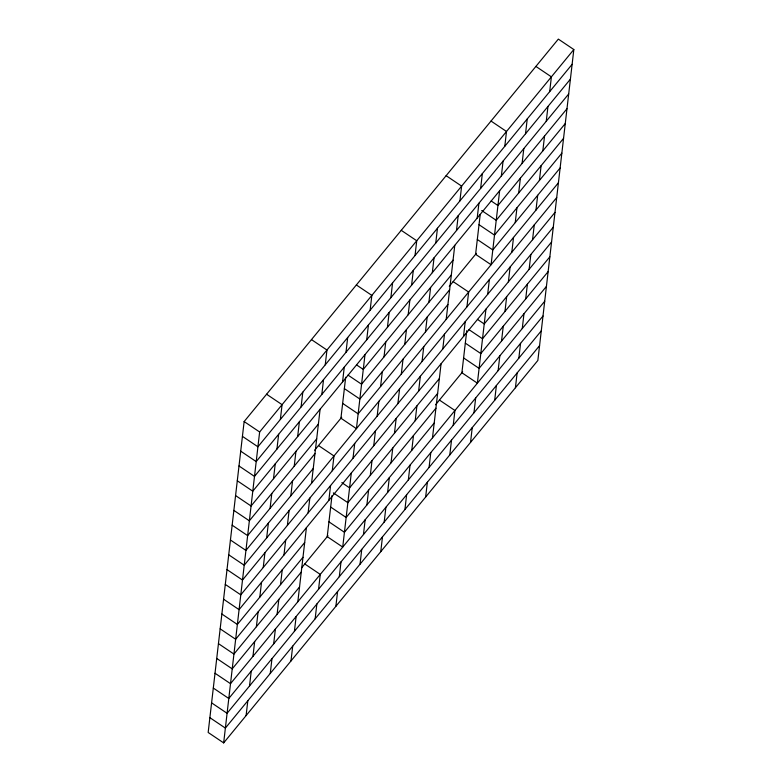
<?xml version="1.0" encoding="UTF-8"?>
<svg xmlns="http://www.w3.org/2000/svg" width="782" height="782" viewBox="0 0 782 782"><rect width="100%" height="100%" fill="white"/><g stroke="black" fill="none" stroke-linecap="round" stroke-linejoin="round"><path stroke-width="1.17" d="M244.14 421.557L208.168 732.47L223.662 742.9L537.86 360.443L573.832 49.53L558.338 39.1L244.14 421.557L259.634 431.987L223.662 742.9M246.095 715.579L247.816 700.78M249.526 685.97L251.237 671.161M252.948 656.362L254.668 641.553M256.379 626.744L258.089 611.944M259.8 597.135L261.52 582.336M263.231 567.527L264.942 552.718M266.652 537.918L268.373 523.109M270.083 508.3L271.794 493.501M273.505 478.692L275.225 463.882M276.936 449.083L278.646 434.274M280.357 419.475L282.077 404.665L266.584 394.236M270.259 673.458L271.97 658.649M273.68 643.85L275.391 629.041M277.111 614.232L278.822 599.432M280.533 584.623L282.243 569.824M283.964 555.015L285.674 540.206M287.385 525.406L289.096 510.597M290.816 495.788L292.527 480.989M294.237 466.18L295.948 451.37M297.668 436.571L299.379 421.762M301.09 406.953L302.8 392.153M290.982 660.946L292.703 646.137M294.413 631.338L296.124 616.529M297.834 601.72L306.407 527.694M308.118 512.894L309.828 498.085M311.539 483.276L320.112 409.25M321.822 394.441L323.533 379.641M325.244 364.832L326.964 350.033L311.471 339.603M315.146 618.826L316.857 604.017M318.567 589.208L320.278 574.408L304.794 563.978M328.851 500.372L330.561 485.573M332.272 470.764L333.982 455.965L318.499 445.535M342.555 381.929L344.266 367.129M345.976 352.32L347.687 337.511M331.979 495.661L327.228 536.657L342.721 547.087L351.294 473.061M345.683 377.217L340.932 418.214L356.426 428.644L364.998 354.617M335.869 606.314L337.589 591.505M339.3 576.696L341.011 561.896M353.005 458.252L354.715 443.443M366.709 339.808L368.42 324.999M370.13 310.2L371.851 295.391L356.357 284.961M360.033 564.184L361.743 549.384M363.454 534.575L365.165 519.766M366.885 504.967L368.596 490.158M370.306 475.348L372.017 460.549M373.737 445.74L375.448 430.931M377.159 416.132L378.869 401.322M380.59 386.523L382.3 371.714M384.011 356.905L385.722 342.105M387.442 327.296L389.153 312.487M390.863 297.688L392.574 282.879M380.756 551.672L382.476 536.863M384.187 522.063L385.897 507.254M387.608 492.455L389.328 477.646M391.039 462.836L392.75 448.037M394.46 433.228L396.181 418.419M397.891 403.62L399.602 388.81M401.313 374.001L403.033 359.202M404.744 344.393L406.454 329.593M408.165 314.784L409.885 299.975M411.596 285.176L413.307 270.367M415.017 255.558L416.738 240.758L401.244 230.328M404.92 509.551L406.63 494.742M408.341 479.933L410.051 465.134M411.772 450.324L413.483 435.525M415.193 420.716L416.904 405.907M418.624 391.108L420.335 376.298M422.045 361.489L423.756 346.69M425.476 331.881L427.187 317.072M428.898 302.272L430.608 287.463M432.329 272.664L434.039 257.855M435.75 243.046L437.461 228.246M425.643 497.039L427.363 482.23M429.074 467.421L430.784 452.622M432.495 437.812L441.068 363.786M442.778 348.977L444.489 334.178M446.199 319.369L454.772 245.343M456.483 230.534L458.193 215.734M459.904 200.925L461.624 186.116L446.131 175.686M449.797 454.909L451.517 440.11M453.228 425.3L454.938 410.491L439.445 400.071M463.501 336.465L465.222 321.666M466.932 306.857L468.643 292.048L453.149 281.628M477.206 218.022L478.926 203.222M480.637 188.413L482.347 173.604M466.766 330.61L461.888 372.75L477.382 383.18L485.945 309.154M480.207 214.444L475.593 254.306L491.086 264.736L499.649 190.7M470.529 442.397L472.24 427.598M473.96 412.788L475.671 397.979M487.665 294.345L489.376 279.536M501.37 175.901L503.08 161.092M504.791 146.293L506.501 131.484L491.018 121.054M494.683 400.276L496.404 385.467M498.114 370.668L499.825 355.859M501.536 341.05L503.256 326.25M504.967 311.441L506.677 296.642M508.388 281.833L510.108 267.024M511.819 252.224L513.53 237.415M515.24 222.606L516.961 207.807M518.671 192.998L520.382 178.188M522.093 163.389L523.813 148.58M525.524 133.771L527.234 118.972M515.416 387.764L517.127 372.955M518.847 358.156L520.558 343.347M522.268 328.538L523.979 313.738M525.699 298.929L527.41 284.12M529.121 269.321L530.831 254.512M532.552 239.712L534.262 224.903M535.973 210.094L537.684 195.295M539.404 180.486L541.115 165.676M542.825 150.877L544.536 136.068M546.256 121.259L547.967 106.46M549.678 91.65L551.388 76.851L535.905 66.421M259.634 431.987L573.832 49.53M572.121 64.329L257.923 446.786L242.43 436.356M570.41 79.138L256.203 461.595L240.709 451.165M568.7 93.948L254.492 476.404L238.999 465.974M566.979 108.747L252.782 491.204L237.288 480.774M318.391 424.059L251.071 506.013L235.578 495.583M453.052 260.152L363.278 369.417L356.504 364.862M565.269 123.556L497.938 205.51L491.164 200.945M316.681 438.858L249.35 520.812L233.857 510.392M451.341 274.951L361.567 384.226L348.01 375.096M563.558 138.365L496.228 220.319L481.702 210.544M314.628 450.246L341.714 417.275M449.279 286.329L476.365 253.358M314.97 453.668L247.64 535.621L232.146 525.191M449.63 289.76L359.857 399.035L344.363 388.605M561.847 153.164L494.517 235.118L479.024 224.698M313.259 468.477L245.929 550.43L230.436 540M447.92 304.56L358.146 413.834L342.653 403.404M560.127 167.974L492.797 249.927L477.313 239.497M558.416 182.783L244.219 565.23L228.725 554.809M556.706 197.582L242.498 580.039L227.005 569.609M554.995 212.391L240.788 594.848L225.294 584.418M553.275 227.191L239.077 609.647L223.584 599.217M304.687 542.503L237.366 624.456L221.873 614.026M439.347 378.596L349.574 487.86L341.832 482.65M551.564 242L484.234 323.953L477.46 319.388M302.976 557.302L235.646 639.265L220.153 628.836M437.637 393.395L347.863 502.67L333.337 492.895M549.854 256.809L482.523 338.762L468.965 329.633M301.696 567.742L328.01 535.719M435.574 404.773L462.661 371.812M301.265 572.111L233.935 654.065L218.442 643.635M435.926 408.204L346.152 517.479L330.659 507.049M548.143 271.608L480.813 353.562L465.319 343.142M299.555 586.92L232.225 668.874L216.731 658.444M434.215 423.013L344.442 532.278L328.948 521.848M546.423 286.417L479.092 368.371L463.609 357.941M544.712 301.226L230.514 683.673L215.021 673.253M543.001 316.026L228.794 698.482L213.3 688.052M541.291 330.835L227.083 713.292L211.59 702.862M539.57 345.644L225.372 728.091L209.879 717.671"/></g></svg>
